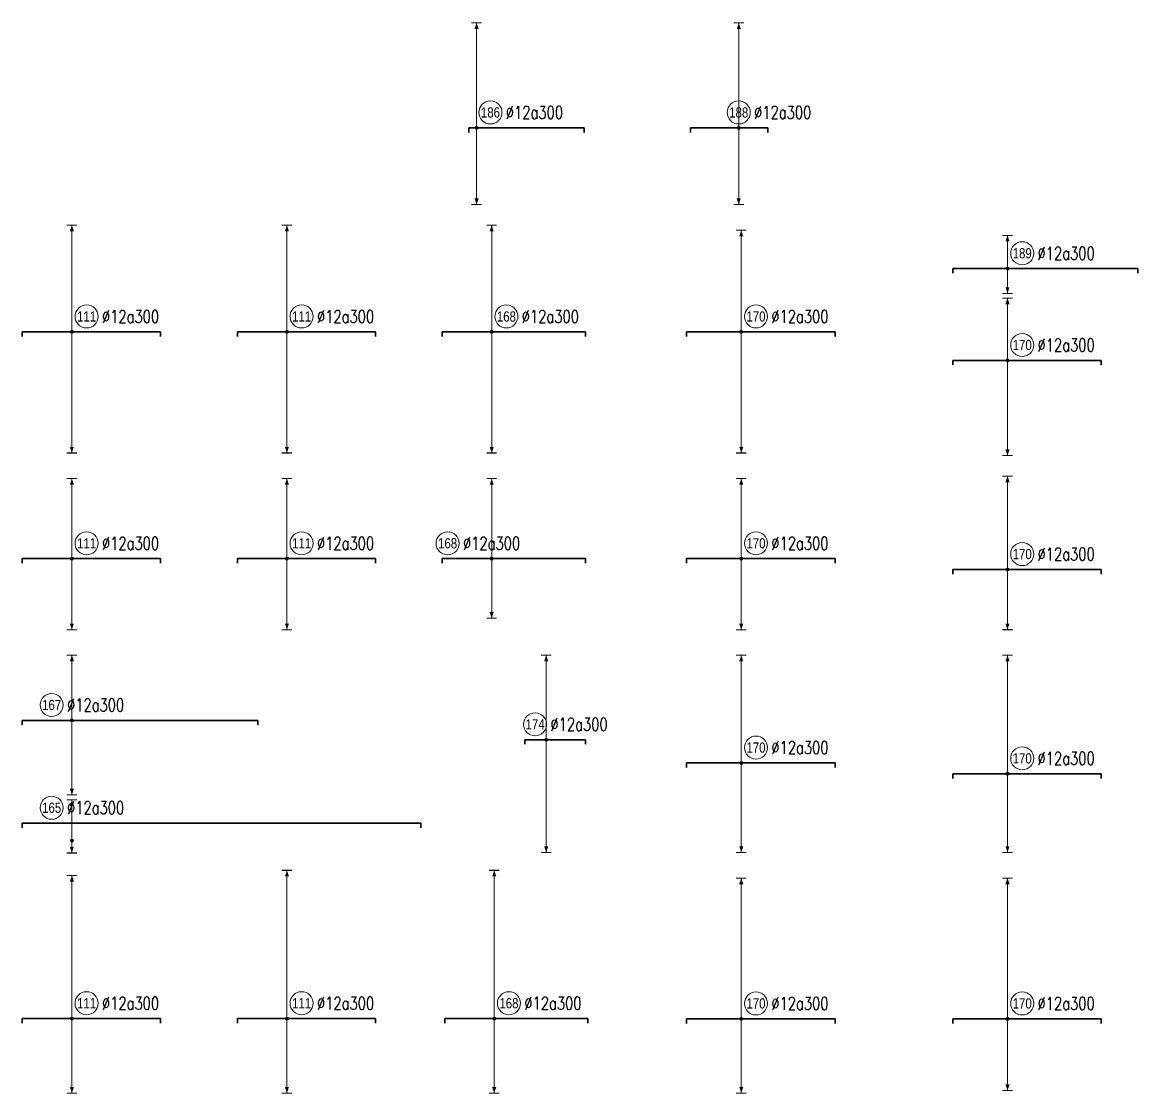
# Model space of a CAD drawing. Header units: millimetres. Extents: x -415354 to 883813, y -531490 to 486716.
# Drawn here: x 111500 to 155072, y -71722 to -29880 of the extents above; entities that cross this region are included whole.
import ezdxf
from ezdxf.enums import TextEntityAlignment as Align

# ---------------------------------------------------------------- set-up
doc = ezdxf.new("R2010")
doc.units = ezdxf.units.MM
doc.header["$MEASUREMENT"] = 0
for name, color, linetype, lineweight in [('NDC_S_DIM', 1, 'Continuous', 15), ('NDC_S_REBAR', 4, 'Continuous', 35), ('NDC_S_VN TEXT', 7, 'Continuous', 20)]:
    doc.layers.add(name, color=color, linetype=linetype, lineweight=lineweight)
doc.styles.add('ARIAL', font='arial.ttf', dxfattribs={"width": 0.8})
doc.styles.add('NDC_EN TXT', font='romans.shx', dxfattribs={"width": 0.8})

# ---------------------------------------------------------------- blocks, each defined once
blk = doc.blocks.new('*U152')
h = blk.add_hatch(color=6)
edge = h.paths.add_edge_path()
edge.add_arc((-5.03, 0), 0.3, 0, 360)
at = {"layer": 'NDC_S_DIM', "color": 8}
for q in [(-5.03, 20.84), (-5.03, -23.66)]:
    blk.add_line((-5.03, 0), q, dxfattribs=at)
for points in [[(-6.03, 20.84, 0.2, 0.2, 0), (-4.03, 20.84, 0, 0, 0)], [(-6.03, -23.66, 0.2, 0.2, 0), (-4.03, -23.66, 0, 0, 0)]]:
    blk.add_lwpolyline(points, format="xyseb", dxfattribs=at)
at = {"layer": 'NDC_S_DIM'}
blk.add_circle((-2.16, 3), 2.25, dxfattribs=at)
at = {"layer": 'NDC_S_DIM', "color": 6}
blk.add_circle((-5.03, 0), 0.3, dxfattribs=at)
at = {"layer": 'NDC_S_DIM', "color": 8}
for points in [[(-5.43, 19.64), (-5.03, 20.84), (-4.63, 19.64)], [(-5.43, -22.46), (-5.03, -23.66), (-4.63, -22.46)]]:
    blk.add_solid(points, dxfattribs=at)
at = {"layer": 'NDC_S_REBAR'}
for p, q in [((0, 0), (-14.71, 0)), ((-14.71, 0), (-14.71, -0.9)), ((0, 0), (12.29, 0)), ((12.29, 0), (12.29, -0.9)), ((-14.71, -0.9), (-14.71, -0.9)), ((12.29, -0.9), (12.29, -0.9))]:
    blk.add_line(p, q, dxfattribs=at)
at = {"layer": 'NDC_S_VN TEXT', "style": 'ARIAL', "width": 0.8}
blk.add_attdef('KHT', text='', height=2, dxfattribs=at).set_placement((-2.16, 3), align=Align.MIDDLE_CENTER)
at = {"layer": 'NDC_S_VN TEXT', "color": 3, "style": 'NDC_EN TXT', "width": 0.75}
blk.add_attdef('DKT', (0.84, 1.75), '', height=2.5, dxfattribs=at)
blk = doc.blocks.new('*U153')
h = blk.add_hatch(color=6)
edge = h.paths.add_edge_path()
edge.add_arc((-5.03, 0), 0.3, 0, 360)
at = {"layer": 'NDC_S_DIM', "color": 8}
for q in [(-5.03, 20.84), (-5.03, -23.66)]:
    blk.add_line((-5.03, 0), q, dxfattribs=at)
for points in [[(-6.03, 20.84, 0.2, 0.2, 0), (-4.03, 20.84, 0, 0, 0)], [(-6.03, -23.66, 0.2, 0.2, 0), (-4.03, -23.66, 0, 0, 0)]]:
    blk.add_lwpolyline(points, format="xyseb", dxfattribs=at)
at = {"layer": 'NDC_S_DIM'}
blk.add_circle((-2.16, 3), 2.25, dxfattribs=at)
at = {"layer": 'NDC_S_DIM', "color": 6}
blk.add_circle((-5.03, 0), 0.3, dxfattribs=at)
at = {"layer": 'NDC_S_DIM', "color": 8}
for points in [[(-5.43, 19.64), (-5.03, 20.84), (-4.63, 19.64)], [(-5.43, -22.46), (-5.03, -23.66), (-4.63, -22.46)]]:
    blk.add_solid(points, dxfattribs=at)
at = {"layer": 'NDC_S_REBAR'}
for p, q in [((0, 0), (-14.71, 0)), ((-14.71, 0), (-14.71, -0.9)), ((0, 0), (13.29, 0)), ((13.29, 0), (13.29, -0.9)), ((-14.71, -0.9), (-14.71, -0.9)), ((13.29, -0.9), (13.29, -0.9))]:
    blk.add_line(p, q, dxfattribs=at)
at = {"layer": 'NDC_S_VN TEXT', "style": 'ARIAL', "width": 0.8}
blk.add_attdef('KHT', text='', height=2, dxfattribs=at).set_placement((-2.16, 3), align=Align.MIDDLE_CENTER)
at = {"layer": 'NDC_S_VN TEXT', "color": 3, "style": 'NDC_EN TXT', "width": 0.75}
blk.add_attdef('DKT', (0.84, 1.75), '', height=2.5, dxfattribs=at)
blk = doc.blocks.new('*U154')
h = blk.add_hatch(color=6)
edge = h.paths.add_edge_path()
edge.add_arc((-5.03, 0), 0.3, 0, 360)
at = {"layer": 'NDC_S_DIM', "color": 8}
for q in [(-5.03, 19.84), (-5.03, -23.66)]:
    blk.add_line((-5.03, 0), q, dxfattribs=at)
for points in [[(-6.03, 19.84, 0.2, 0.2, 0), (-4.03, 19.84, 0, 0, 0)], [(-6.03, -23.66, 0.2, 0.2, 0), (-4.03, -23.66, 0, 0, 0)]]:
    blk.add_lwpolyline(points, format="xyseb", dxfattribs=at)
at = {"layer": 'NDC_S_DIM'}
blk.add_circle((-2.16, 3), 2.25, dxfattribs=at)
at = {"layer": 'NDC_S_DIM', "color": 6}
blk.add_circle((-5.03, 0), 0.3, dxfattribs=at)
at = {"layer": 'NDC_S_DIM', "color": 8}
for points in [[(-5.43, 18.64), (-5.03, 19.84), (-4.63, 18.64)], [(-5.43, -22.46), (-5.03, -23.66), (-4.63, -22.46)]]:
    blk.add_solid(points, dxfattribs=at)
at = {"layer": 'NDC_S_REBAR'}
for p, q in [((0, 0), (-15.71, 0)), ((-15.71, 0), (-15.71, -0.9)), ((0, 0), (13.29, 0)), ((13.29, 0), (13.29, -0.9)), ((-15.71, -0.9), (-15.71, -0.9)), ((13.29, -0.9), (13.29, -0.9))]:
    blk.add_line(p, q, dxfattribs=at)
at = {"layer": 'NDC_S_VN TEXT', "style": 'ARIAL', "width": 0.8}
blk.add_attdef('KHT', text='', height=2, dxfattribs=at).set_placement((-2.16, 3), align=Align.MIDDLE_CENTER)
at = {"layer": 'NDC_S_VN TEXT', "color": 3, "style": 'NDC_EN TXT', "width": 0.75}
blk.add_attdef('DKT', (0.84, 1.75), '', height=2.5, dxfattribs=at)
blk = doc.blocks.new('*U155')
h = blk.add_hatch(color=6)
edge = h.paths.add_edge_path()
edge.add_arc((-5.03, 0), 0.3, 0, 360)
at = {"layer": 'NDC_S_DIM', "color": 8}
for q in [(-5.03, 12.16), (-5.03, -18.59)]:
    blk.add_line((-5.03, 0), q, dxfattribs=at)
for points in [[(-6.03, 12.16, 0.2, 0.2, 0), (-4.03, 12.16, 0, 0, 0)], [(-6.03, -18.59, 0.2, 0.2, 0), (-4.03, -18.59, 0, 0, 0)]]:
    blk.add_lwpolyline(points, format="xyseb", dxfattribs=at)
at = {"layer": 'NDC_S_DIM'}
blk.add_circle((-2.16, 3), 2.25, dxfattribs=at)
at = {"layer": 'NDC_S_DIM', "color": 6}
blk.add_circle((-5.03, 0), 0.3, dxfattribs=at)
at = {"layer": 'NDC_S_DIM', "color": 8}
for points in [[(-5.43, 10.96), (-5.03, 12.16), (-4.63, 10.96)], [(-5.43, -17.39), (-5.03, -18.59), (-4.63, -17.39)]]:
    blk.add_solid(points, dxfattribs=at)
at = {"layer": 'NDC_S_REBAR'}
for p, q in [((0, 0), (-15.71, 0)), ((-15.71, 0), (-15.71, -0.9)), ((0, 0), (13.29, 0)), ((13.29, 0), (13.29, -0.9)), ((-15.71, -0.9), (-15.71, -0.9)), ((13.29, -0.9), (13.29, -0.9))]:
    blk.add_line(p, q, dxfattribs=at)
at = {"layer": 'NDC_S_VN TEXT', "style": 'ARIAL', "width": 0.8}
blk.add_attdef('KHT', text='', height=2, dxfattribs=at).set_placement((-2.16, 3), align=Align.MIDDLE_CENTER)
at = {"layer": 'NDC_S_VN TEXT', "color": 3, "style": 'NDC_EN TXT', "width": 0.75}
blk.add_attdef('DKT', (0.84, 1.75), '', height=2.5, dxfattribs=at)
blk = doc.blocks.new('*U150')
h = blk.add_hatch(color=6)
edge = h.paths.add_edge_path()
edge.add_arc((-5.03, 0), 0.3, 0, 360)
at = {"layer": 'NDC_S_DIM', "color": 8}
for q in [(-5.03, 6.5), (-5.03, -4.83)]:
    blk.add_line((-5.03, 0), q, dxfattribs=at)
for points in [[(-6.03, 6.5, 0.2, 0.2, 0), (-4.03, 6.5, 0, 0, 0)], [(-6.03, -4.83, 0.2, 0.2, 0), (-4.03, -4.83, 0, 0, 0)]]:
    blk.add_lwpolyline(points, format="xyseb", dxfattribs=at)
at = {"layer": 'NDC_S_DIM'}
blk.add_circle((-2.16, 3), 2.25, dxfattribs=at)
at = {"layer": 'NDC_S_DIM', "color": 6}
blk.add_circle((-5.03, 0), 0.3, dxfattribs=at)
at = {"layer": 'NDC_S_DIM', "color": 8}
for points in [[(-5.43, 5.3), (-5.03, 6.5), (-4.63, 5.3)], [(-5.43, -3.63), (-5.03, -4.83), (-4.63, -3.63)]]:
    blk.add_solid(points, dxfattribs=at)
at = {"layer": 'NDC_S_REBAR'}
for p, q in [((0, 0), (-15.71, 0)), ((-15.71, 0), (-15.71, -0.9)), ((0, 0), (20.4, 0)), ((20.4, 0), (20.4, -0.9)), ((-15.71, -0.9), (-15.71, -0.9)), ((20.4, -0.9), (20.4, -0.9))]:
    blk.add_line(p, q, dxfattribs=at)
at = {"layer": 'NDC_S_VN TEXT', "style": 'ARIAL', "width": 0.8}
blk.add_attdef('KHT', text='', height=2, dxfattribs=at).set_placement((-2.16, 3), align=Align.MIDDLE_CENTER)
at = {"layer": 'NDC_S_VN TEXT', "color": 3, "style": 'NDC_EN TXT', "width": 0.75}
blk.add_attdef('DKT', (0.84, 1.75), '', height=2.5, dxfattribs=at)
blk = doc.blocks.new('*U101')
h = blk.add_hatch(color=6)
edge = h.paths.add_edge_path()
edge.add_arc((-5.03, 0), 0.3, 0, 360)
at = {"layer": 'NDC_S_DIM', "color": 8}
for q in [(-5.03, 15.63), (-5.03, -13.87)]:
    blk.add_line((-5.03, 0), q, dxfattribs=at)
for points in [[(-6.03, 15.63, 0.2, 0.2, 0), (-4.03, 15.63, 0, 0, 0)], [(-6.03, -13.87, 0.2, 0.2, 0), (-4.03, -13.87, 0, 0, 0)]]:
    blk.add_lwpolyline(points, format="xyseb", dxfattribs=at)
at = {"layer": 'NDC_S_DIM'}
blk.add_circle((-2.16, 3), 2.25, dxfattribs=at)
at = {"layer": 'NDC_S_DIM', "color": 6}
blk.add_circle((-5.03, 0), 0.3, dxfattribs=at)
at = {"layer": 'NDC_S_DIM', "color": 8}
for points in [[(-5.43, 14.43), (-5.03, 15.63), (-4.63, 14.43)], [(-5.43, -12.67), (-5.03, -13.87), (-4.63, -12.67)]]:
    blk.add_solid(points, dxfattribs=at)
at = {"layer": 'NDC_S_REBAR'}
for p, q in [((0, 0), (-14.71, 0)), ((-14.71, 0), (-14.71, -0.9)), ((0, 0), (12.29, 0)), ((12.29, 0), (12.29, -0.9)), ((-14.71, -0.9), (-14.71, -0.9)), ((12.29, -0.9), (12.29, -0.9))]:
    blk.add_line(p, q, dxfattribs=at)
at = {"layer": 'NDC_S_VN TEXT', "style": 'ARIAL', "width": 0.8}
blk.add_attdef('KHT', text='', height=2, dxfattribs=at).set_placement((-2.16, 3), align=Align.MIDDLE_CENTER)
at = {"layer": 'NDC_S_VN TEXT', "color": 3, "style": 'NDC_EN TXT', "width": 0.75}
blk.add_attdef('DKT', (0.84, 1.75), '', height=2.5, dxfattribs=at)
blk = doc.blocks.new('*U99')
h = blk.add_hatch(color=6)
edge = h.paths.add_edge_path()
edge.add_arc((-5.03, 0), 0.3, 0, 360)
at = {"layer": 'NDC_S_DIM', "color": 8}
for q in [(-5.03, 15.63), (-5.03, -11.62)]:
    blk.add_line((-5.03, 0), q, dxfattribs=at)
for points in [[(-6.03, 15.63, 0.2, 0.2, 0), (-4.03, 15.63, 0, 0, 0)], [(-6.03, -11.62, 0.2, 0.2, 0), (-4.03, -11.62, 0, 0, 0)]]:
    blk.add_lwpolyline(points, format="xyseb", dxfattribs=at)
at = {"layer": 'NDC_S_DIM'}
blk.add_circle((-13.64, 3), 2.25, dxfattribs=at)
at = {"layer": 'NDC_S_DIM', "color": 6}
blk.add_circle((-5.03, 0), 0.3, dxfattribs=at)
at = {"layer": 'NDC_S_DIM', "color": 8}
for points in [[(-5.43, 14.43), (-5.03, 15.63), (-4.63, 14.43)], [(-5.43, -10.42), (-5.03, -11.62), (-4.63, -10.42)]]:
    blk.add_solid(points, dxfattribs=at)
at = {"layer": 'NDC_S_REBAR'}
for p, q in [((0, 0), (-14.71, 0)), ((-14.71, 0), (-14.71, -0.9)), ((0, 0), (13.29, 0)), ((13.29, 0), (13.29, -0.9)), ((-14.71, -0.9), (-14.71, -0.9)), ((13.29, -0.9), (13.29, -0.9))]:
    blk.add_line(p, q, dxfattribs=at)
at = {"layer": 'NDC_S_VN TEXT', "style": 'ARIAL', "width": 0.8}
blk.add_attdef('KHT', text='', height=2, dxfattribs=at).set_placement((-13.64, 3), align=Align.MIDDLE_CENTER)
at = {"layer": 'NDC_S_VN TEXT', "color": 3, "style": 'NDC_EN TXT', "width": 0.75}
blk.add_attdef('DKT', (-10.64, 1.75), '', height=2.5, dxfattribs=at)
blk = doc.blocks.new('*U100')
h = blk.add_hatch(color=6)
edge = h.paths.add_edge_path()
edge.add_arc((-5.03, 0), 0.3, 0, 360)
at = {"layer": 'NDC_S_DIM', "color": 8}
for q in [(-5.03, 15.63), (-5.03, -13.87)]:
    blk.add_line((-5.03, 0), q, dxfattribs=at)
for points in [[(-6.03, 15.63, 0.2, 0.2, 0), (-4.03, 15.63, 0, 0, 0)], [(-6.03, -13.87, 0.2, 0.2, 0), (-4.03, -13.87, 0, 0, 0)]]:
    blk.add_lwpolyline(points, format="xyseb", dxfattribs=at)
at = {"layer": 'NDC_S_DIM'}
blk.add_circle((-2.16, 3), 2.25, dxfattribs=at)
at = {"layer": 'NDC_S_DIM', "color": 6}
blk.add_circle((-5.03, 0), 0.3, dxfattribs=at)
at = {"layer": 'NDC_S_DIM', "color": 8}
for points in [[(-5.43, 14.43), (-5.03, 15.63), (-4.63, 14.43)], [(-5.43, -12.67), (-5.03, -13.87), (-4.63, -12.67)]]:
    blk.add_solid(points, dxfattribs=at)
at = {"layer": 'NDC_S_REBAR'}
for p, q in [((0, 0), (-15.71, 0)), ((-15.71, 0), (-15.71, -0.9)), ((0, 0), (13.29, 0)), ((13.29, 0), (13.29, -0.9)), ((-15.71, -0.9), (-15.71, -0.9)), ((13.29, -0.9), (13.29, -0.9))]:
    blk.add_line(p, q, dxfattribs=at)
at = {"layer": 'NDC_S_VN TEXT', "style": 'ARIAL', "width": 0.8}
blk.add_attdef('KHT', text='', height=2, dxfattribs=at).set_placement((-2.16, 3), align=Align.MIDDLE_CENTER)
at = {"layer": 'NDC_S_VN TEXT', "color": 3, "style": 'NDC_EN TXT', "width": 0.75}
blk.add_attdef('DKT', (0.84, 1.75), '', height=2.5, dxfattribs=at)
blk = doc.blocks.new('*U97')
h = blk.add_hatch(color=6)
edge = h.paths.add_edge_path()
edge.add_arc((-5.03, 0), 0.3, 0, 360)
at = {"layer": 'NDC_S_DIM', "color": 8}
for q in [(-5.03, 18.24), (-5.03, -11.76)]:
    blk.add_line((-5.03, 0), q, dxfattribs=at)
for points in [[(-6.03, 18.24, 0.2, 0.2, 0), (-4.03, 18.24, 0, 0, 0)], [(-6.03, -11.76, 0.2, 0.2, 0), (-4.03, -11.76, 0, 0, 0)]]:
    blk.add_lwpolyline(points, format="xyseb", dxfattribs=at)
at = {"layer": 'NDC_S_DIM'}
blk.add_circle((-2.16, 3), 2.25, dxfattribs=at)
at = {"layer": 'NDC_S_DIM', "color": 6}
blk.add_circle((-5.03, 0), 0.3, dxfattribs=at)
at = {"layer": 'NDC_S_DIM', "color": 8}
for points in [[(-5.43, 17.04), (-5.03, 18.24), (-4.63, 17.04)], [(-5.43, -10.56), (-5.03, -11.76), (-4.63, -10.56)]]:
    blk.add_solid(points, dxfattribs=at)
at = {"layer": 'NDC_S_REBAR'}
for p, q in [((0, 0), (-15.71, 0)), ((-15.71, 0), (-15.71, -0.9)), ((0, 0), (13.29, 0)), ((13.29, 0), (13.29, -0.9)), ((-15.71, -0.9), (-15.71, -0.9)), ((13.29, -0.9), (13.29, -0.9))]:
    blk.add_line(p, q, dxfattribs=at)
at = {"layer": 'NDC_S_VN TEXT', "style": 'ARIAL', "width": 0.8}
blk.add_attdef('KHT', text='', height=2, dxfattribs=at).set_placement((-2.16, 3), align=Align.MIDDLE_CENTER)
at = {"layer": 'NDC_S_VN TEXT', "color": 3, "style": 'NDC_EN TXT', "width": 0.75}
blk.add_attdef('DKT', (0.84, 1.75), '', height=2.5, dxfattribs=at)
blk = doc.blocks.new('*U86')
h = blk.add_hatch(color=6)
edge = h.paths.add_edge_path()
edge.add_arc((-5.03, 0), 0.3, 0, 360)
at = {"layer": 'NDC_S_DIM', "color": 8}
for q in [(-5.03, 12.71), (-5.03, -14.54)]:
    blk.add_line((-5.03, 0), q, dxfattribs=at)
for points in [[(-6.03, 12.71, 0.2, 0.2, 0), (-4.03, 12.71, 0, 0, 0)], [(-6.03, -14.54, 0.2, 0.2, 0), (-4.03, -14.54, 0, 0, 0)]]:
    blk.add_lwpolyline(points, format="xyseb", dxfattribs=at)
at = {"layer": 'NDC_S_DIM'}
blk.add_circle((-8.98, 3), 2.25, dxfattribs=at)
at = {"layer": 'NDC_S_DIM', "color": 6}
blk.add_circle((-5.03, 0), 0.3, dxfattribs=at)
at = {"layer": 'NDC_S_DIM', "color": 8}
for points in [[(-5.43, 11.51), (-5.03, 12.71), (-4.63, 11.51)], [(-5.43, -13.34), (-5.03, -14.54), (-4.63, -13.34)]]:
    blk.add_solid(points, dxfattribs=at)
at = {"layer": 'NDC_S_REBAR'}
for p, q in [((0, 0), (-14.71, 0)), ((-14.71, 0), (-14.71, -0.9)), ((0, 0), (31.29, 0)), ((31.29, 0), (31.29, -0.9)), ((-14.71, -0.9), (-14.71, -0.9)), ((31.29, -0.9), (31.29, -0.9))]:
    blk.add_line(p, q, dxfattribs=at)
at = {"layer": 'NDC_S_VN TEXT', "style": 'ARIAL', "width": 0.8}
blk.add_attdef('KHT', text='', height=2, dxfattribs=at).set_placement((-8.98, 3), align=Align.MIDDLE_CENTER)
at = {"layer": 'NDC_S_VN TEXT', "color": 3, "style": 'NDC_EN TXT', "width": 0.75}
blk.add_attdef('DKT', (-5.98, 1.75), '', height=2.5, dxfattribs=at)
blk = doc.blocks.new('*U89')
h = blk.add_hatch(color=6)
edge = h.paths.add_edge_path()
edge.add_arc((-5.03, 0), 0.3, 0, 360)
at = {"layer": 'NDC_S_DIM', "color": 8}
for q in [(-5.03, 16.49), (-5.03, -22.01)]:
    blk.add_line((-5.03, 0), q, dxfattribs=at)
for points in [[(-6.03, 16.49, 0.2, 0.2, 0), (-4.03, 16.49, 0, 0, 0)], [(-6.03, -22.01, 0.2, 0.2, 0), (-4.03, -22.01, 0, 0, 0)]]:
    blk.add_lwpolyline(points, format="xyseb", dxfattribs=at)
at = {"layer": 'NDC_S_DIM'}
blk.add_circle((-7.2, 3), 2.25, dxfattribs=at)
at = {"layer": 'NDC_S_DIM', "color": 6}
blk.add_circle((-5.03, 0), 0.3, dxfattribs=at)
at = {"layer": 'NDC_S_DIM', "color": 8}
for points in [[(-5.43, 15.29), (-5.03, 16.49), (-4.63, 15.29)], [(-5.43, -20.81), (-5.03, -22.01), (-4.63, -20.81)]]:
    blk.add_solid(points, dxfattribs=at)
at = {"layer": 'NDC_S_REBAR'}
for p, q in [((0, 0), (-9.21, 0)), ((-9.21, 0), (-9.21, -0.9)), ((0, 0), (2.64, 0)), ((2.64, 0), (2.64, -0.9)), ((-9.21, -0.9), (-9.21, -0.9)), ((2.64, -0.9), (2.64, -0.9))]:
    blk.add_line(p, q, dxfattribs=at)
at = {"layer": 'NDC_S_VN TEXT', "style": 'ARIAL', "width": 0.8}
blk.add_attdef('KHT', text='', height=2, dxfattribs=at).set_placement((-7.2, 3), align=Align.MIDDLE_CENTER)
at = {"layer": 'NDC_S_VN TEXT', "color": 3, "style": 'NDC_EN TXT', "width": 0.75}
blk.add_attdef('DKT', (-4.2, 1.75), '', height=2.5, dxfattribs=at)
blk = doc.blocks.new('*U87')
h = blk.add_hatch(color=6)
edge = h.paths.add_edge_path()
edge.add_arc((-5.03, 0), 0.3, 0, 360)
at = {"layer": 'NDC_S_DIM', "color": 8}
for q in [(-5.03, 21.03), (-5.03, -17.47)]:
    blk.add_line((-5.03, 0), q, dxfattribs=at)
for points in [[(-6.03, 21.03, 0.2, 0.2, 0), (-4.03, 21.03, 0, 0, 0)], [(-6.03, -17.47, 0.2, 0.2, 0), (-4.03, -17.47, 0, 0, 0)]]:
    blk.add_lwpolyline(points, format="xyseb", dxfattribs=at)
at = {"layer": 'NDC_S_DIM'}
blk.add_circle((-2.16, 3), 2.25, dxfattribs=at)
at = {"layer": 'NDC_S_DIM', "color": 6}
blk.add_circle((-5.03, 0), 0.3, dxfattribs=at)
at = {"layer": 'NDC_S_DIM', "color": 8}
for points in [[(-5.43, 19.83), (-5.03, 21.03), (-4.63, 19.83)], [(-5.43, -16.27), (-5.03, -17.47), (-4.63, -16.27)]]:
    blk.add_solid(points, dxfattribs=at)
at = {"layer": 'NDC_S_REBAR'}
for p, q in [((0, 0), (-15.71, 0)), ((-15.71, 0), (-15.71, -0.9)), ((0, 0), (13.29, 0)), ((13.29, 0), (13.29, -0.9)), ((-15.71, -0.9), (-15.71, -0.9)), ((13.29, -0.9), (13.29, -0.9))]:
    blk.add_line(p, q, dxfattribs=at)
at = {"layer": 'NDC_S_VN TEXT', "style": 'ARIAL', "width": 0.8}
blk.add_attdef('KHT', text='', height=2, dxfattribs=at).set_placement((-2.16, 3), align=Align.MIDDLE_CENTER)
at = {"layer": 'NDC_S_VN TEXT', "color": 3, "style": 'NDC_EN TXT', "width": 0.75}
blk.add_attdef('DKT', (0.84, 1.75), '', height=2.5, dxfattribs=at)
blk = doc.blocks.new('*U88')
h = blk.add_hatch(color=6)
edge = h.paths.add_edge_path()
edge.add_arc((-5.03, 0), 0.3, 0, 360)
at = {"layer": 'NDC_S_DIM', "color": 8}
for q in [(-5.03, 23.13), (-5.03, -15.37)]:
    blk.add_line((-5.03, 0), q, dxfattribs=at)
for points in [[(-6.03, 23.13, 0.2, 0.2, 0), (-4.03, 23.13, 0, 0, 0)], [(-6.03, -15.37, 0.2, 0.2, 0), (-4.03, -15.37, 0, 0, 0)]]:
    blk.add_lwpolyline(points, format="xyseb", dxfattribs=at)
at = {"layer": 'NDC_S_DIM'}
blk.add_circle((-2.16, 3), 2.25, dxfattribs=at)
at = {"layer": 'NDC_S_DIM', "color": 6}
blk.add_circle((-5.03, 0), 0.3, dxfattribs=at)
at = {"layer": 'NDC_S_DIM', "color": 8}
for points in [[(-5.43, 21.93), (-5.03, 23.13), (-4.63, 21.93)], [(-5.43, -14.17), (-5.03, -15.37), (-4.63, -14.17)]]:
    blk.add_solid(points, dxfattribs=at)
at = {"layer": 'NDC_S_REBAR'}
for p, q in [((0, 0), (-15.71, 0)), ((-15.71, 0), (-15.71, -0.9)), ((0, 0), (13.29, 0)), ((13.29, 0), (13.29, -0.9)), ((-15.71, -0.9), (-15.71, -0.9)), ((13.29, -0.9), (13.29, -0.9))]:
    blk.add_line(p, q, dxfattribs=at)
at = {"layer": 'NDC_S_VN TEXT', "style": 'ARIAL', "width": 0.8}
blk.add_attdef('KHT', text='', height=2, dxfattribs=at).set_placement((-2.16, 3), align=Align.MIDDLE_CENTER)
at = {"layer": 'NDC_S_VN TEXT', "color": 3, "style": 'NDC_EN TXT', "width": 0.75}
blk.add_attdef('DKT', (0.84, 1.75), '', height=2.5, dxfattribs=at)
blk = doc.blocks.new('*U75')
h = blk.add_hatch(color=6)
edge = h.paths.add_edge_path()
edge.add_arc((-5.03, 0), 0.3, 0, 360)
at = {"layer": 'NDC_S_DIM', "color": 8}
for q in [(-5.03, 27.95), (-5.03, -14.57)]:
    blk.add_line((-5.03, 0), q, dxfattribs=at)
for points in [[(-6.03, 27.95, 0.2, 0.2, 0), (-4.03, 27.95, 0, 0, 0)], [(-6.03, -14.57, 0.2, 0.2, 0), (-4.03, -14.57, 0, 0, 0)]]:
    blk.add_lwpolyline(points, format="xyseb", dxfattribs=at)
at = {"layer": 'NDC_S_DIM'}
blk.add_circle((-2.16, 3), 2.25, dxfattribs=at)
at = {"layer": 'NDC_S_DIM', "color": 6}
blk.add_circle((-5.03, 0), 0.3, dxfattribs=at)
at = {"layer": 'NDC_S_DIM', "color": 8}
for points in [[(-5.43, 26.75), (-5.03, 27.95), (-4.63, 26.75)], [(-5.43, -13.37), (-5.03, -14.57), (-4.63, -13.37)]]:
    blk.add_solid(points, dxfattribs=at)
at = {"layer": 'NDC_S_REBAR'}
for p, q in [((0, 0), (-14.71, 0)), ((-14.71, 0), (-14.71, -0.9)), ((0, 0), (12.29, 0)), ((12.29, 0), (12.29, -0.9)), ((-14.71, -0.9), (-14.71, -0.9)), ((12.29, -0.9), (12.29, -0.9))]:
    blk.add_line(p, q, dxfattribs=at)
at = {"layer": 'NDC_S_VN TEXT', "style": 'ARIAL', "width": 0.8}
blk.add_attdef('KHT', text='', height=2, dxfattribs=at).set_placement((-2.16, 3), align=Align.MIDDLE_CENTER)
at = {"layer": 'NDC_S_VN TEXT', "color": 3, "style": 'NDC_EN TXT', "width": 0.75}
blk.add_attdef('DKT', (0.84, 1.75), '', height=2.5, dxfattribs=at)
blk = doc.blocks.new('*U76')
h = blk.add_hatch(color=6)
edge = h.paths.add_edge_path()
edge.add_arc((-5.03, 0), 0.3, 0, 360)
at = {"layer": 'NDC_S_DIM', "color": 8}
for q in [(-5.03, 28.95), (-5.03, -14.57)]:
    blk.add_line((-5.03, 0), q, dxfattribs=at)
for points in [[(-6.03, 28.95, 0.2, 0.2, 0), (-4.03, 28.95, 0, 0, 0)], [(-6.03, -14.57, 0.2, 0.2, 0), (-4.03, -14.57, 0, 0, 0)]]:
    blk.add_lwpolyline(points, format="xyseb", dxfattribs=at)
at = {"layer": 'NDC_S_DIM'}
blk.add_circle((-2.16, 3), 2.25, dxfattribs=at)
at = {"layer": 'NDC_S_DIM', "color": 6}
blk.add_circle((-5.03, 0), 0.3, dxfattribs=at)
at = {"layer": 'NDC_S_DIM', "color": 8}
for points in [[(-5.43, 27.75), (-5.03, 28.95), (-4.63, 27.75)], [(-5.43, -13.37), (-5.03, -14.57), (-4.63, -13.37)]]:
    blk.add_solid(points, dxfattribs=at)
at = {"layer": 'NDC_S_REBAR'}
for p, q in [((0, 0), (-14.71, 0)), ((-14.71, 0), (-14.71, -0.9)), ((0, 0), (12.29, 0)), ((12.29, 0), (12.29, -0.9)), ((-14.71, -0.9), (-14.71, -0.9)), ((12.29, -0.9), (12.29, -0.9))]:
    blk.add_line(p, q, dxfattribs=at)
at = {"layer": 'NDC_S_VN TEXT', "style": 'ARIAL', "width": 0.8}
blk.add_attdef('KHT', text='', height=2, dxfattribs=at).set_placement((-2.16, 3), align=Align.MIDDLE_CENTER)
at = {"layer": 'NDC_S_VN TEXT', "color": 3, "style": 'NDC_EN TXT', "width": 0.75}
blk.add_attdef('DKT', (0.84, 1.75), '', height=2.5, dxfattribs=at)
blk = doc.blocks.new('*U77')
h = blk.add_hatch(color=6)
edge = h.paths.add_edge_path()
edge.add_arc((-5.03, 0), 0.3, 0, 360)
at = {"layer": 'NDC_S_DIM', "color": 8}
for q in [(-5.03, 28.95), (-5.03, -14.57)]:
    blk.add_line((-5.03, 0), q, dxfattribs=at)
for points in [[(-6.03, 28.95, 0.2, 0.2, 0), (-4.03, 28.95, 0, 0, 0)], [(-6.03, -14.57, 0.2, 0.2, 0), (-4.03, -14.57, 0, 0, 0)]]:
    blk.add_lwpolyline(points, format="xyseb", dxfattribs=at)
at = {"layer": 'NDC_S_DIM'}
blk.add_circle((-2.16, 3), 2.25, dxfattribs=at)
at = {"layer": 'NDC_S_DIM', "color": 6}
blk.add_circle((-5.03, 0), 0.3, dxfattribs=at)
at = {"layer": 'NDC_S_DIM', "color": 8}
for points in [[(-5.43, 27.75), (-5.03, 28.95), (-4.63, 27.75)], [(-5.43, -13.37), (-5.03, -14.57), (-4.63, -13.37)]]:
    blk.add_solid(points, dxfattribs=at)
at = {"layer": 'NDC_S_REBAR'}
for p, q in [((0, 0), (-14.71, 0)), ((-14.71, 0), (-14.71, -0.9)), ((0, 0), (13.28, 0)), ((13.28, 0), (13.28, -0.9)), ((-14.71, -0.9), (-14.71, -0.9)), ((13.28, -0.9), (13.28, -0.9))]:
    blk.add_line(p, q, dxfattribs=at)
at = {"layer": 'NDC_S_VN TEXT', "style": 'ARIAL', "width": 0.8}
blk.add_attdef('KHT', text='', height=2, dxfattribs=at).set_placement((-2.16, 3), align=Align.MIDDLE_CENTER)
at = {"layer": 'NDC_S_VN TEXT', "color": 3, "style": 'NDC_EN TXT', "width": 0.75}
blk.add_attdef('DKT', (0.84, 1.75), '', height=2.5, dxfattribs=at)
blk = doc.blocks.new('*U74')
h = blk.add_hatch(color=6)
edge = h.paths.add_edge_path()
edge.add_arc((-5.03, 0), 0.3, 0, 360)
at = {"layer": 'NDC_S_DIM', "color": 8}
for q in [(-5.03, 27.49), (-5.03, -14.51)]:
    blk.add_line((-5.03, 0), q, dxfattribs=at)
for points in [[(-6.03, 27.49, 0.2, 0.2, 0), (-4.03, 27.49, 0, 0, 0)], [(-6.03, -14.51, 0.2, 0.2, 0), (-4.03, -14.51, 0, 0, 0)]]:
    blk.add_lwpolyline(points, format="xyseb", dxfattribs=at)
at = {"layer": 'NDC_S_DIM'}
blk.add_circle((-2.16, 3), 2.25, dxfattribs=at)
at = {"layer": 'NDC_S_DIM', "color": 6}
blk.add_circle((-5.03, 0), 0.3, dxfattribs=at)
at = {"layer": 'NDC_S_DIM', "color": 8}
for points in [[(-5.43, 26.29), (-5.03, 27.49), (-4.63, 26.29)], [(-5.43, -13.31), (-5.03, -14.51), (-4.63, -13.31)]]:
    blk.add_solid(points, dxfattribs=at)
at = {"layer": 'NDC_S_REBAR'}
for p, q in [((0, 0), (-15.71, 0)), ((-15.71, 0), (-15.71, -0.9)), ((0, 0), (13.29, 0)), ((13.29, 0), (13.29, -0.9)), ((-15.71, -0.9), (-15.71, -0.9)), ((13.29, -0.9), (13.29, -0.9))]:
    blk.add_line(p, q, dxfattribs=at)
at = {"layer": 'NDC_S_VN TEXT', "style": 'ARIAL', "width": 0.8}
blk.add_attdef('KHT', text='', height=2, dxfattribs=at).set_placement((-2.16, 3), align=Align.MIDDLE_CENTER)
at = {"layer": 'NDC_S_VN TEXT', "color": 3, "style": 'NDC_EN TXT', "width": 0.75}
blk.add_attdef('DKT', (0.84, 1.75), '', height=2.5, dxfattribs=at)
blk = doc.blocks.new('*U1234')
h = blk.add_hatch(color=6)
edge = h.paths.add_edge_path()
edge.add_arc((-5.03, 0), 0.3, 0, 360)
at = {"layer": 'NDC_S_DIM', "color": 8}
for q in [(-5.03, 27.49), (-5.03, -14.01)]:
    blk.add_line((-5.03, 0), q, dxfattribs=at)
for points in [[(-6.03, 27.49, 0.2, 0.2, 0), (-4.03, 27.49, 0, 0, 0)], [(-6.03, -14.01, 0.2, 0.2, 0), (-4.03, -14.01, 0, 0, 0)]]:
    blk.add_lwpolyline(points, format="xyseb", dxfattribs=at)
at = {"layer": 'NDC_S_DIM'}
blk.add_circle((-2.16, 3), 2.25, dxfattribs=at)
at = {"layer": 'NDC_S_DIM', "color": 6}
blk.add_circle((-5.03, 0), 0.3, dxfattribs=at)
at = {"layer": 'NDC_S_DIM', "color": 8}
for points in [[(-5.43, 26.29), (-5.03, 27.49), (-4.63, 26.29)], [(-5.43, -12.81), (-5.03, -14.01), (-4.63, -12.81)]]:
    blk.add_solid(points, dxfattribs=at)
at = {"layer": 'NDC_S_REBAR'}
for p, q in [((0, 0), (-15.71, 0)), ((-15.71, 0), (-15.71, -0.9)), ((0, 0), (13.29, 0)), ((13.29, 0), (13.29, -0.9)), ((-15.71, -0.9), (-15.71, -0.9)), ((13.29, -0.9), (13.29, -0.9))]:
    blk.add_line(p, q, dxfattribs=at)
at = {"layer": 'NDC_S_VN TEXT', "style": 'ARIAL', "width": 0.8}
blk.add_attdef('KHT', text='', height=2, dxfattribs=at).set_placement((-2.16, 3), align=Align.MIDDLE_CENTER)
at = {"layer": 'NDC_S_VN TEXT', "color": 3, "style": 'NDC_EN TXT', "width": 0.75}
blk.add_attdef('DKT', (0.84, 1.75), '', height=2.5, dxfattribs=at)
blk = doc.blocks.new('*U214')
h = blk.add_hatch(color=6)
edge = h.paths.add_edge_path()
edge.add_arc((-17.85, 0), 0.3, 0, 360)
at = {"layer": 'NDC_S_DIM', "color": 8}
for q in [(-17.85, 20.5), (-17.85, -15)]:
    blk.add_line((-17.85, 0), q, dxfattribs=at)
for points in [[(-18.85, 20.5, 0.2, 0.2, 0), (-16.85, 20.5, 0, 0, 0)], [(-18.85, -15, 0.2, 0.2, 0), (-16.85, -15, 0, 0, 0)]]:
    blk.add_lwpolyline(points, format="xyseb", dxfattribs=at)
at = {"layer": 'NDC_S_DIM'}
blk.add_circle((-15.14, 3), 2.25, dxfattribs=at)
at = {"layer": 'NDC_S_DIM', "color": 6}
blk.add_circle((-17.85, 0), 0.3, dxfattribs=at)
at = {"layer": 'NDC_S_DIM', "color": 8}
for points in [[(-18.25, 19.3), (-17.85, 20.5), (-17.45, 19.3)], [(-18.25, -13.8), (-17.85, -15), (-17.45, -13.8)]]:
    blk.add_solid(points, dxfattribs=at)
at = {"layer": 'NDC_S_REBAR'}
for p, q in [((0, 0), (-19.37, 0)), ((-19.37, 0), (-19.37, -0.9)), ((0, 0), (3.16, 0)), ((3.16, 0), (3.16, -0.9)), ((-19.37, -0.9), (-19.37, -0.9)), ((3.16, -0.9), (3.16, -0.9))]:
    blk.add_line(p, q, dxfattribs=at)
at = {"layer": 'NDC_S_VN TEXT', "style": 'ARIAL', "width": 0.8}
blk.add_attdef('KHT', text='', height=2, dxfattribs=at).set_placement((-15.14, 3), align=Align.MIDDLE_CENTER)
at = {"layer": 'NDC_S_VN TEXT', "color": 3, "style": 'NDC_EN TXT', "width": 0.75}
blk.add_attdef('DKT', (-12.14, 1.75), '', height=2.5, dxfattribs=at)
blk = doc.blocks.new('*U213')
h = blk.add_hatch(color=6)
edge = h.paths.add_edge_path()
edge.add_arc((-4.95, 0), 0.3, 0, 360)
at = {"layer": 'NDC_S_DIM', "color": 8}
for q in [(-4.95, 20.5), (-4.95, -15)]:
    blk.add_line((-4.95, 0), q, dxfattribs=at)
for points in [[(-5.95, 20.5, 0.2, 0.2, 0), (-3.95, 20.5, 0, 0, 0)], [(-5.95, -15, 0.2, 0.2, 0), (-3.95, -15, 0, 0, 0)]]:
    blk.add_lwpolyline(points, format="xyseb", dxfattribs=at)
at = {"layer": 'NDC_S_DIM'}
blk.add_circle((-4.95, 3), 2.25, dxfattribs=at)
at = {"layer": 'NDC_S_DIM', "color": 6}
blk.add_circle((-4.95, 0), 0.3, dxfattribs=at)
at = {"layer": 'NDC_S_DIM', "color": 8}
for points in [[(-5.35, 19.3), (-4.95, 20.5), (-4.55, 19.3)], [(-5.35, -13.8), (-4.95, -15), (-4.55, -13.8)]]:
    blk.add_solid(points, dxfattribs=at)
at = {"layer": 'NDC_S_REBAR'}
for p, q in [((0, 0), (-14.39, 0)), ((-14.39, 0), (-14.39, -0.9)), ((0, 0), (0.71, 0)), ((0.71, 0), (0.71, -0.9)), ((-14.39, -0.9), (-14.39, -0.9)), ((0.71, -0.9), (0.71, -0.9))]:
    blk.add_line(p, q, dxfattribs=at)
at = {"layer": 'NDC_S_VN TEXT', "style": 'ARIAL', "width": 0.8}
blk.add_attdef('KHT', text='', height=2, dxfattribs=at).set_placement((-4.95, 3), align=Align.MIDDLE_CENTER)
at = {"layer": 'NDC_S_VN TEXT', "color": 3, "style": 'NDC_EN TXT', "width": 0.75}
blk.add_attdef('DKT', (-1.95, 1.75), '', height=2.5, dxfattribs=at)
blk = doc.blocks.new('*U1009')
h = blk.add_hatch(color=6)
edge = h.paths.add_edge_path()
edge.add_arc((-5.03, -3.42), 0.3, 0, 360)
at = {"layer": 'NDC_S_DIM', "color": 8}
for q in [(-5.03, 4.52), (-5.03, -5.84)]:
    blk.add_line((-5.03, -3.42), q, dxfattribs=at)
for points in [[(-6.03, 4.52, 0.2, 0.2, 0), (-4.03, 4.52, 0, 0, 0)], [(-6.03, -5.84, 0.2, 0.2, 0), (-4.03, -5.84, 0, 0, 0)]]:
    blk.add_lwpolyline(points, format="xyseb", dxfattribs=at)
at = {"layer": 'NDC_S_DIM'}
blk.add_circle((-8.98, 3), 2.25, dxfattribs=at)
at = {"layer": 'NDC_S_DIM', "color": 6}
blk.add_circle((-5.03, -3.42), 0.3, dxfattribs=at)
at = {"layer": 'NDC_S_DIM', "color": 8}
for points in [[(-5.43, 3.32), (-5.03, 4.52), (-4.63, 3.32)], [(-5.43, -4.64), (-5.03, -5.84), (-4.63, -4.64)]]:
    blk.add_solid(points, dxfattribs=at)
at = {"layer": 'NDC_S_REBAR'}
for p, q in [((0, 0), (-14.71, 0)), ((-14.71, 0), (-14.71, -0.9)), ((0, 0), (63.14, 0)), ((63.14, 0), (63.14, -0.9)), ((-14.71, -0.9), (-14.71, -0.9)), ((63.14, -0.9), (63.14, -0.9))]:
    blk.add_line(p, q, dxfattribs=at)
at = {"layer": 'NDC_S_VN TEXT', "style": 'ARIAL', "width": 0.8}
blk.add_attdef('KHT', text='', height=2, dxfattribs=at).set_placement((-8.98, 3), align=Align.MIDDLE_CENTER)
at = {"layer": 'NDC_S_VN TEXT', "color": 3, "style": 'NDC_EN TXT', "width": 0.75}
blk.add_attdef('DKT', (-5.98, 1.75), '', height=2.5, dxfattribs=at)

msp = doc.modelspace()

# ---------------------------------------------------------------- block references
at = {"xscale": 200, "yscale": 200, "zscale": 200}
for name, p, values in [('*U214', (132817, -34000.5), {'KHT': '186', 'DKT': '%%c12a300'}), ('*U213', (140477.1, -34000.5), {'KHT': '188', 'DKT': '%%c12a300'}), ('*U152', (114442.4, -41968.2), {'KHT': '111', 'DKT': '%%c12a300'}), ('*U152', (122842.4, -41968.2), {'KHT': '111', 'DKT': '%%c12a300'}), ('*U153', (130842.4, -41968.2), {'KHT': '168', 'DKT': '%%c12a300'}), ('*U154', (140592.4, -41968.2), {'KHT': '170', 'DKT': '%%c12a300'}), ('*U150', (150992.4, -39500), {'KHT': '189', 'DKT': '%%c12a300'}), ('*U155', (150992.4, -43081.6), {'KHT': '170', 'DKT': '%%c12a300'}), ('*U101', (114442.4, -50826.7), {'KHT': '111', 'DKT': '%%c12a300'}), ('*U101', (122842.4, -50826.7), {'KHT': '111', 'DKT': '%%c12a300'}), ('*U99', (130842.4, -50826.7), {'KHT': '168', 'DKT': '%%c12a300'}), ('*U100', (140592.4, -50826.7), {'KHT': '170', 'DKT': '%%c12a300'}), ('*U97', (150992.4, -51247.9), {'KHT': '170', 'DKT': '%%c12a300'}), ('*U86', (114442.4, -57141.5), {'KHT': '167', 'DKT': '%%c12a300'}), ('*U89', (132972.4, -57897.6), {'KHT': '174', 'DKT': '%%c12a300'}), ('*U87', (140592.4, -58805.6), {'KHT': '170', 'DKT': '%%c12a300'}), ('*U88', (150992.4, -59226.8), {'KHT': '170', 'DKT': '%%c12a300'}), ('*U1009', (114442.4, -61154), {'KHT': '165', 'DKT': '%%c12a300'}), ('*U76', (122842.5, -68789.2), {'KHT': '111', 'DKT': '%%c12a300'}), ('*U77', (130942.5, -68789.2), {'KHT': '168', 'DKT': '%%c12a300'}), ('*U75', (114442.5, -68789.2), {'KHT': '111', 'DKT': '%%c12a300'}), ('*U74', (140592.4, -68798.4), {'KHT': '170', 'DKT': '%%c12a300'}), ('*U1234', (150992.4, -68798.4), {'KHT': '170', 'DKT': '%%c12a300'})]:
    msp.add_blockref(name, p, dxfattribs=at).add_auto_attribs(values)

doc.saveas('drawing.dxf')
